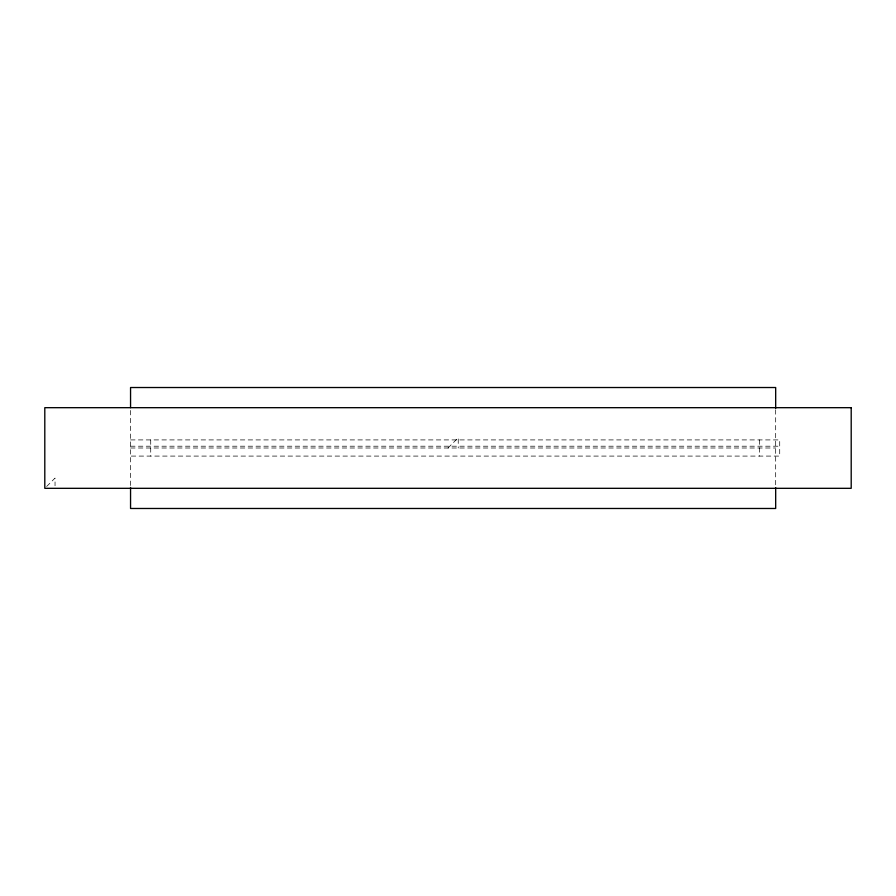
<?xml version="1.0" encoding="UTF-8"?>
<svg xmlns="http://www.w3.org/2000/svg" width="896" height="896" viewBox="0 0 896 896"><rect width="100%" height="100%" fill="white"/><g stroke="black" fill="none" stroke-linecap="round" stroke-linejoin="round"><path stroke-width="0.67" stroke-dasharray="4.48 3.36" d="M46.659 486.461L55.037 478.083L55.037 485.755M448 448L458.237 437.763L458.237 448M130.558 439.914L779.71 439.914L779.71 456.086L130.558 456.086M130.558 446.208L779.71 446.208M130.558 448L775.678 448M775.678 409.763L775.678 487.626M759.55 439.914L759.55 456.086M150.718 439.914L150.718 456.086M130.558 410.458L130.558 486.08"/><path stroke-width="1.34" d="M775.678 408.374L775.678 387.52L130.558 387.52L130.558 407.68M775.678 487.626L775.678 508.48L130.558 508.48L130.558 487.48M851.2 407.68L44.8 407.68L44.8 488.32L851.2 488.32L851.2 407.68"/></g></svg>
